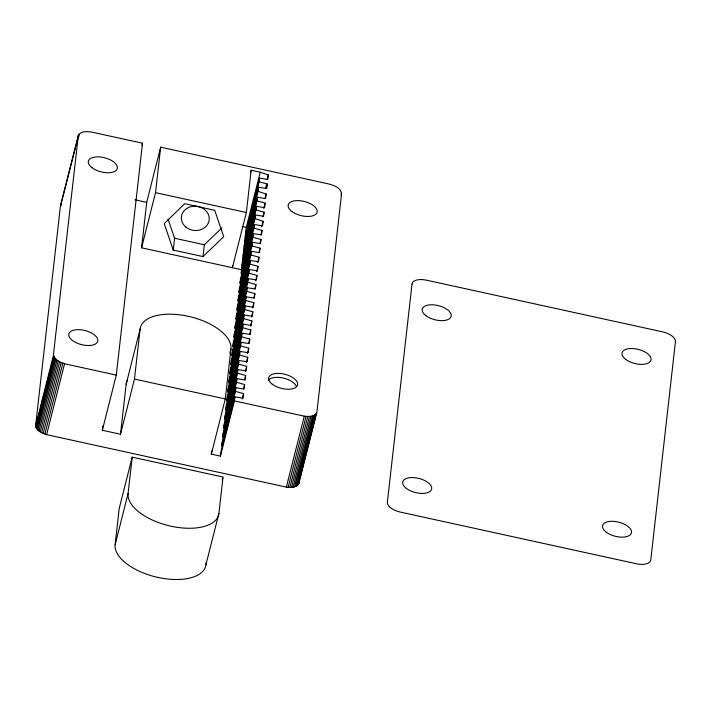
<?xml version="1.0" encoding="UTF-8"?>
<svg xmlns="http://www.w3.org/2000/svg" width="711" height="711" viewBox="0 0 711 711"><rect width="100%" height="100%" fill="white"/><g stroke="black" fill="none" stroke-linecap="round" stroke-linejoin="round"><path stroke-width="1.07" d="M241.491 269.691L141.569 247.819L146.706 202.351L160.668 147.177L328.713 183.953C333.761 185.313 340.978 187.695 341.573 193.756L316.91 412.007L298.744 483.809C296.3 487.959 290.497 487.577 286.346 487.115L46.615 434.652C42.269 433.221 36.892 431.062 35.55 426.218L60.417 206.181L78.361 135.241C81.267 130.628 87.915 131.473 92.546 132.273L142.502 143.204L116.302 375.097L102.34 430.271L120.506 434.243L134.468 379.07L140.12 329.051A46.571 22.716 14.2 0 1 188.104 316.262A46.571 22.716 14.2 0 1 230.951 348.932L225.298 398.951L211.345 454.125L220.428 456.115L234.39 400.942L234.852 396.845L243.073 398.178L243.589 393.636L235.465 391.388L235.874 387.753L244.104 389.086L244.62 384.535L236.496 382.296L236.905 378.661L245.126 379.994L245.642 375.444L237.518 373.204L237.927 369.56L246.157 370.902L246.673 366.352L238.549 364.103L238.958 360.468L247.188 361.801L247.704 357.26L239.571 355.011L239.989 351.376L248.21 352.709L248.726 348.168L240.602 345.919L241.011 342.284L249.241 343.617L249.757 339.067L241.633 336.827L242.042 333.192L250.272 334.526L250.779 329.975L242.655 327.735L243.073 324.092L251.294 325.425L251.81 320.883L243.686 318.635L244.095 315L252.325 316.333L252.84 311.791L244.717 309.543L245.126 305.908L253.347 307.241L253.863 302.69L245.739 300.451L246.148 296.816L254.378 298.149L254.894 293.599L246.77 291.359L247.179 287.715L255.409 289.057L255.924 284.507L247.792 282.267L248.21 278.623L256.431 279.956L256.947 275.415L248.823 273.166L249.232 269.531L257.462 270.864L257.977 266.323L249.854 264.074L250.263 260.439L258.493 261.772L259 257.222L250.876 254.982L251.294 251.347L259.515 252.681L260.03 248.13L251.907 245.89L252.316 242.247L260.546 243.589L261.008 239.491L252.885 237.252L253.294 233.608L261.524 234.941L262.03 230.4L253.907 228.151L254.325 224.516L262.546 225.849L263.061 221.308L254.991 218.606L255.4 214.971L263.63 216.304L264.092 212.207L255.969 209.967L256.378 206.332L264.608 207.665L265.114 203.115L256.991 200.875L257.409 197.231L265.63 198.573L266.145 194.023L258.075 191.321L258.537 187.233L266.758 188.566L267.274 184.016L259.151 181.776L259.559 178.141L267.789 179.474L268.305 174.924L260.226 172.231L251.143 170.24L250.61 172.364M102.34 430.271L102.837 425.871M120.506 434.243L126.158 384.233L140.12 329.051M115.12 544.759L119.226 508.383L132.193 457.146L223.032 477.028L218.917 513.404L205.95 564.632A46.571 22.716 14.2 0 1 157.966 577.43A46.571 22.716 14.2 0 1 115.12 544.759L128.078 493.523L132.193 457.146M141.569 247.819L155.531 192.645L160.668 147.177M173.235 250.068L164.214 223.663L184.736 203.693L214.704 210.287L223.725 236.683L202.991 256.573L173.235 250.068L174.568 238.247L167.983 218.952M202.991 256.573L204.324 244.753L221.868 227.92M211.345 454.125L211.709 450.863M232.648 265.532L232.408 267.7L246.37 212.527L251.143 170.24M205.95 564.632L206.199 562.428M220.428 456.115L220.89 452.018L234.852 396.845M260.226 172.231L246.273 227.404L241.029 273.779L254.991 218.606M298.744 483.809L299.242 479.41M78.361 135.241L53.485 354.362C54.08 360.424 61.297 362.806 66.336 364.165L116.302 375.097M60.417 206.181L78.814 134.441M78.388 138.023L79.205 134.797M35.55 426.218L53.503 355.278M35.799 427.169L53.752 356.229M36.279 428.138L54.223 357.198M36.972 429.106L54.925 358.166M37.879 430.066L55.831 359.126M38.981 430.999L56.933 360.059M40.251 431.879L58.204 360.939M41.682 432.697L59.626 361.757M43.229 433.443L61.182 362.503M44.891 434.101L62.835 363.161M46.615 434.652L64.568 363.712M141.969 145.328L142.502 143.204M245.597 233.315L259.559 178.141M245.188 236.95L259.151 181.776M244.575 242.407L258.537 187.233M258.075 191.321L244.113 246.504L246.13 247.17M243.446 252.414L257.409 197.231M243.029 256.049L256.991 200.875M242.415 261.506L256.378 206.332M242.007 265.141L255.969 209.967M241.438 270.144L255.4 214.971M254.325 224.516L240.362 279.69L239.945 283.334L253.907 228.151M253.294 233.608L239.331 288.782L238.923 292.425L252.885 237.252M267.229 179.172L268.305 174.924M265.638 187.962L266.447 184.78M252.316 242.247L238.354 297.429L237.945 301.064L251.907 245.89M266.198 188.264L267.274 184.016M251.294 251.347L237.332 306.521L236.914 310.156L250.876 254.982M265.07 198.271L266.145 194.023M250.263 260.439L236.301 315.613L235.892 319.248L249.854 264.074M263.772 208.421L265.114 203.115M249.232 269.531L235.27 324.705L234.861 328.34L248.823 273.166M263.017 216.455L264.092 212.207M248.21 278.623L234.248 333.797L233.839 337.441L247.792 282.267M261.719 226.613L263.061 221.308M229.884 353.18L230.951 348.932M247.179 287.715L233.217 342.898L232.808 346.533L246.77 291.359M260.964 234.639L262.03 230.4M246.148 296.816L232.195 351.989L231.777 355.624L245.739 300.451M259.933 243.74L261.008 239.491M245.126 305.908L231.164 361.081L230.755 364.716L244.717 309.543M258.955 252.378L260.03 248.13M244.095 315L230.133 370.173L229.724 373.817L243.686 318.635M257.658 262.528L259 257.222M243.073 324.092L229.111 379.265L228.693 382.909L242.655 327.735M256.635 271.629L257.977 266.323M242.042 333.192L228.08 388.366L227.671 392.001L241.633 336.827M255.605 280.721L256.947 275.415M241.011 342.284L227.049 397.458L226.64 401.093L240.602 345.919M254.849 288.755L255.924 284.507M239.989 351.376L226.027 406.55L225.618 410.185L239.571 355.011M253.818 297.847L254.894 293.599M238.958 360.468L224.996 415.642L224.587 419.286L238.549 364.103M252.521 307.996L253.863 302.69M237.927 369.56L223.974 424.743L223.556 428.377L237.518 373.204M251.498 317.097L252.84 311.791M236.905 378.661L222.943 433.834L222.534 437.469L236.496 382.296M250.468 326.189L251.81 320.883M235.874 387.753L221.912 442.926L221.503 446.561L235.465 391.388M249.712 334.223L250.779 329.975M248.681 343.315L249.757 339.067M247.384 353.465L248.726 348.168M246.353 362.566L247.704 357.26M245.331 371.657L246.673 366.352M244.566 379.692L245.642 375.444M243.544 388.784L244.62 384.535M242.247 398.942L243.589 393.636M222.214 480.227L222.756 478.094M341.013 194.992L341.556 192.841M286.346 487.115L304.299 416.175C308.45 416.637 314.253 417.019 316.688 412.869M288.115 487.328L306.068 416.388M289.839 487.408L307.783 416.468M291.474 487.364L309.427 416.424M293.021 487.195L310.965 416.255M294.425 486.893L312.378 415.962M295.678 486.484L313.622 415.544M296.745 485.96L314.697 415.02M297.625 485.329L315.577 414.389M298.291 484.609L316.244 413.669M60.862 205.381L61.528 204.661M304.299 416.175L234.39 400.942M155.531 192.645L246.37 212.527M134.957 199.782L146.706 202.351M242.229 226.516L246.273 227.404M174.568 238.247L204.324 244.753M134.468 379.07L225.298 398.951M218.917 513.404A46.571 22.716 14.2 0 1 170.933 526.193A46.571 22.716 14.2 0 1 128.078 493.523M126.158 384.233A46.571 22.716 14.2 0 1 127.296 380.429M268.323 380.305A14.904 7.27 14.2 0 1 282.969 377.985A14.904 7.27 14.2 0 1 296.398 386.455M412.025 284.009L387.362 502.259A13.971 6.817 14.2 0 0 400.213 512.062L636.389 563.752A13.971 6.817 14.2 0 0 650.787 559.913L675.45 341.653A13.971 6.817 14.2 0 0 662.599 331.859L426.422 280.17A13.971 6.817 14.2 0 0 412.025 284.009M625.689 359.339A14.904 7.27 14.2 0 0 650.369 361.392A14.904 7.27 14.2 0 0 633.581 348.594A14.904 7.27 14.2 0 0 625.689 359.339M406.328 488.386A14.904 7.27 14.2 0 0 431.008 490.448A14.904 7.27 14.2 0 0 414.211 477.641A14.904 7.27 14.2 0 0 406.328 488.386M425.845 315.604A14.904 7.27 14.2 0 0 450.534 317.666A14.904 7.27 14.2 0 0 433.737 304.859A14.904 7.27 14.2 0 0 425.845 315.604M606.163 532.121A14.904 7.27 14.2 0 0 630.844 534.174A14.904 7.27 14.2 0 0 614.055 521.376A14.904 7.27 14.2 0 0 606.163 532.121M185.9 227.102A13.971 12.167 6.4 0 0 208.927 221.334A13.971 12.167 6.4 0 0 191.081 206.625A13.971 12.167 6.4 0 0 185.9 227.102M91.968 167.698A14.904 7.27 14.2 0 0 116.657 169.76A14.904 7.27 14.2 0 0 99.86 156.953A14.904 7.27 14.2 0 0 91.968 167.698M72.442 340.48A14.904 7.27 14.2 0 0 97.131 342.542A14.904 7.27 14.2 0 0 80.334 329.735A14.904 7.27 14.2 0 0 72.442 340.48M291.812 211.434A14.904 7.27 14.2 0 0 316.493 213.496A14.904 7.27 14.2 0 0 299.704 200.689A14.904 7.27 14.2 0 0 291.812 211.434M272.286 384.216A14.904 7.27 14.2 0 0 296.967 386.277A14.904 7.27 14.2 0 0 280.178 373.471A14.904 7.27 14.2 0 0 272.286 384.216"/></g></svg>
